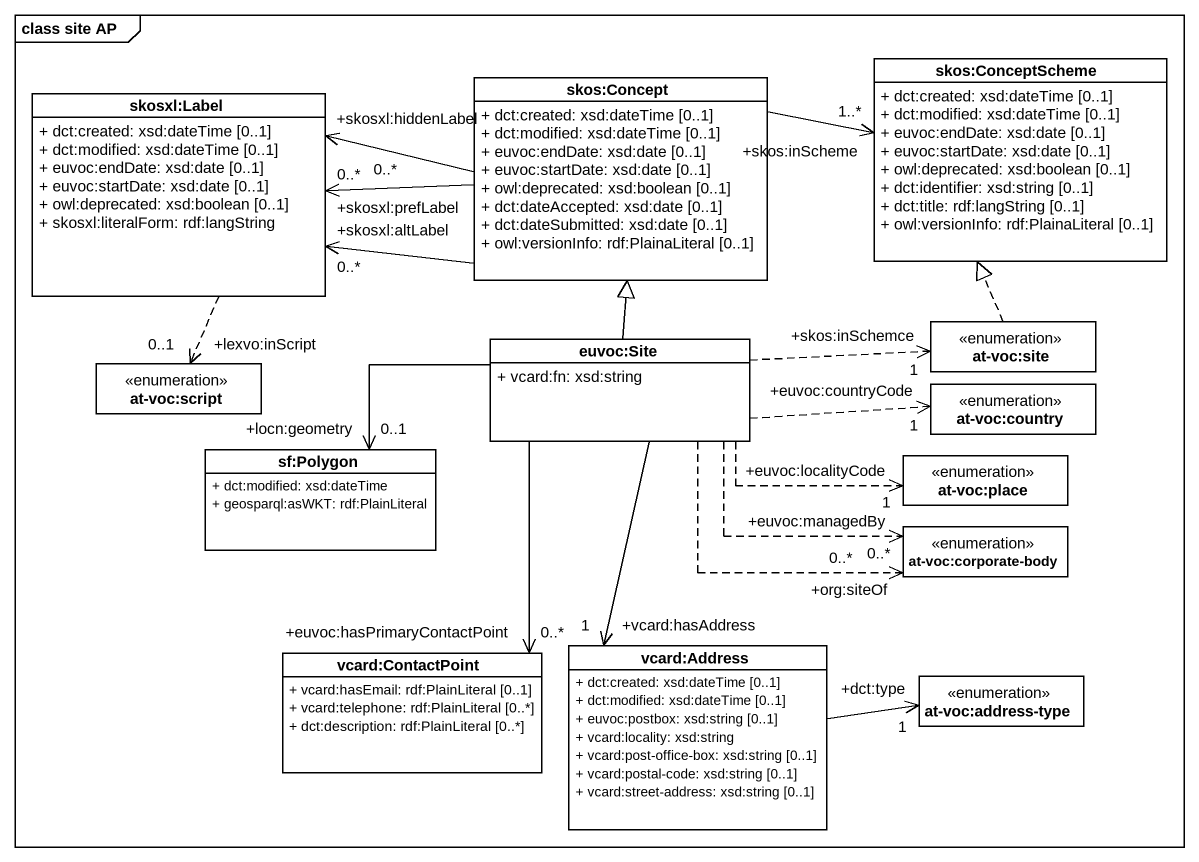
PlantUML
@startuml
mainframe class site AP
hide circle
hide empty members
skinparam classAttributeIconSize 0
class "skosxl:Label" as skosxl_Label {
  + dct:created: xsd:dateTime [0..1]
  + dct:modified: xsd:dateTime [0..1]
  + euvoc:endDate: xsd:date [0..1]
  + euvoc:startDate: xsd:date [0..1]
  + owl:deprecated: xsd:boolean [0..1]
  + skosxl:literalForm: rdf:langString
}
class "skos:Concept" as skos_Concept {
  + dct:created: xsd:dateTime [0..1]
  + dct:modified: xsd:dateTime [0..1]
  + euvoc:endDate: xsd:date [0..1]
  + euvoc:startDate: xsd:date [0..1]
  + owl:deprecated: xsd:boolean [0..1]
  + dct:dateAccepted: xsd:date [0..1]
  + dct:dateSubmitted: xsd:date [0..1]
  + owl:versionInfo: rdf:PlainaLiteral [0..1]
}
class "skos:ConceptScheme" as skos_ConceptScheme {
  + dct:created: xsd:dateTime [0..1]
  + dct:modified: xsd:dateTime [0..1]
  + euvoc:endDate: xsd:date [0..1]
  + euvoc:startDate: xsd:date [0..1]
  + owl:deprecated: xsd:boolean [0..1]
  + dct:identifier: xsd:string [0..1]
  + dct:title: rdf:langString [0..1]
  + owl:versionInfo: rdf:PlainaLiteral [0..1]
}
enum "at-voc:script" as at_voc_script
class "euvoc:Site" as euvoc_Site {
  + vcard:fn: xsd:string
}
enum "at-voc:site" as at_voc_site
enum "at-voc:country" as at_voc_country
class "sf:Polygon" as sf_Polygon {
  + dct:modified: xsd:dateTime
  + geosparql:asWKT: rdf:PlainLiteral
}
enum "at-voc:place" as at_voc_place
enum "at-voc:corporate-body" as at_voc_corporate_body
class "vcard:ContactPoint" as vcard_ContactPoint {
  + vcard:hasEmail: rdf:PlainLiteral [0..1]
  + vcard:telephone: rdf:PlainLiteral [0..*]
  + dct:description: rdf:PlainLiteral [0..*]
}
class "vcard:Address" as vcard_Address {
  + dct:created: xsd:dateTime [0..1]
  + dct:modified: xsd:dateTime [0..1]
  + euvoc:postbox: xsd:string [0..1]
  + vcard:locality: xsd:string
  + vcard:post-office-box: xsd:string [0..1]
  + vcard:postal-code: xsd:string [0..1]
  + vcard:street-address: xsd:string [0..1]
}
enum "at-voc:address-type" as at_voc_address_type
skosxl_Label ..> "+lexvo:inScript\n0..1" at_voc_script
skos_Concept -left-> "+skosxl:prefLabel\n0..*" skosxl_Label
skos_Concept -left-> "+skosxl:altLabel\n0..*" skosxl_Label
skos_Concept -left-> "+skosxl:hiddenLabel\n0..*" skosxl_Label
skos_Concept -right-> "+skos:inScheme\n1..*" skos_ConceptScheme
euvoc_Site -up-|> skos_Concept
euvoc_Site .right.> "+skos:inSchemce\n1" at_voc_site
euvoc_Site .right.> "+euvoc:countryCode\n1" at_voc_country
euvoc_Site -left-> "+locn:geometry\n0..1" sf_Polygon
euvoc_Site .right.> "+euvoc:localityCode\n1" at_voc_place
euvoc_Site .right.> "+euvoc:managedBy\n0..*" at_voc_corporate_body
euvoc_Site .right.> "+org:siteOf\n0..*" at_voc_corporate_body
euvoc_Site --> "+euvoc:hasPrimaryContactPoint\n0..*" vcard_ContactPoint
euvoc_Site --> "+vcard:hasAddress\n1" vcard_Address
at_voc_site .up.|> skos_ConceptScheme
vcard_Address -right-> "+dct:type\n1" at_voc_address_type
@enduml
